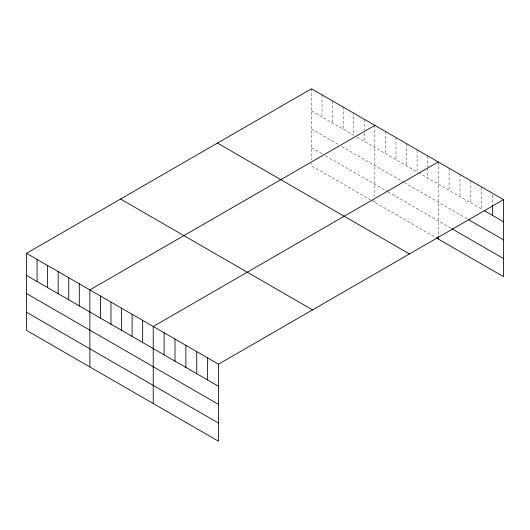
<?xml version="1.0" encoding="UTF-8"?>
<svg xmlns="http://www.w3.org/2000/svg" width="530" height="530" viewBox="0 0 530 530"><rect width="100%" height="100%" fill="white"/><g stroke="black" fill="none" stroke-linecap="round" stroke-linejoin="round"><path stroke-width="0.4" stroke-dasharray="2.65 1.99" d="M311.494 110.869L353.735 135.263L353.735 113.175M357.26 137.29L417.097 171.839L417.097 149.758M418.508 172.654L483.102 209.946M311.494 129.002L338.955 144.856M341.77 146.485L403.721 182.254M404.423 182.658L467.46 219.049M311.494 147.684L322.055 153.786M325.579 155.813L387.529 191.582M388.232 191.993L451.136 228.311M370.636 199.962L311.494 165.817L311.494 163.346M371.338 200.367L435.402 237.354M492.622 194.994L492.622 204.812M481.737 187.077L481.737 209.165M470.859 180.796L470.859 202.877M459.98 174.516L459.98 196.597M449.095 168.235L449.095 190.316M438.217 161.948L438.217 235.684M427.657 155.853L427.657 167.308M427.657 168.123L427.657 177.941M406.536 143.663L406.536 165.744M395.976 137.561L395.976 159.649M385.416 131.466L385.416 153.548M374.856 125.371L374.856 196.63M374.856 199.929L374.856 202.4M364.296 119.27L364.296 129.903M364.296 133.176L364.296 141.358M343.175 107.08L343.175 129.161M332.615 100.985L332.615 123.066M322.055 94.883L322.055 116.971M311.494 88.788L311.494 160.047"/><path stroke-width="0.79" d="M503.5 199.638L218.506 364.183L218.506 441.212L26.5 330.362L26.5 253.327L311.494 88.788L503.5 199.638L503.5 276.673L436.104 237.765M374.856 125.371L89.861 289.91L89.861 366.939M438.217 161.948L153.223 326.493L153.223 403.522M484.46 210.735L503.5 221.726M468.142 219.44L503.5 239.858M451.818 228.702L503.5 258.541M217.446 143.087L409.451 253.936M120.549 199.028L312.554 309.884M26.5 253.327L218.506 364.183M26.5 275.415L218.506 386.264M26.5 293.547L218.506 404.397M26.5 312.23L218.506 423.079M492.622 205.627L492.622 215.445M438.217 236.506L438.217 238.984M207.621 357.902L207.621 379.983M196.743 351.615L196.743 373.703M185.864 345.335L185.864 367.423M174.986 339.054L174.986 361.142M164.101 332.774L164.101 354.855M142.663 320.392L142.663 342.479M132.102 314.297L132.102 336.384M121.542 308.202L121.542 330.283M110.982 302.107L110.982 324.188M100.422 296.005L100.422 318.093M79.301 283.815L79.301 305.896M68.741 277.713L68.741 299.801M58.181 271.618L58.181 293.706M47.62 265.523L47.62 287.604M37.06 259.428L37.06 281.51"/></g></svg>
